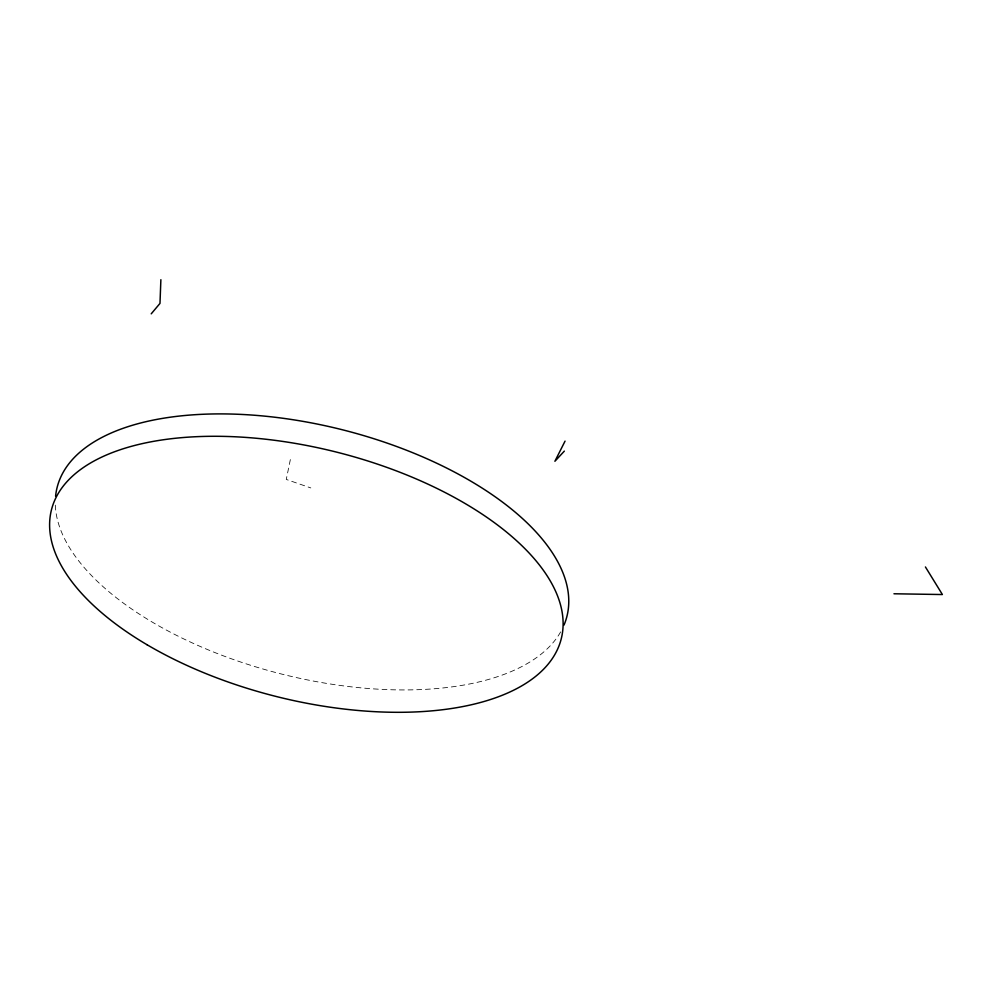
<?xml version="1.0" encoding="UTF-8"?>
<svg xmlns="http://www.w3.org/2000/svg" width="992" height="992" viewBox="0 0 992 992"><rect width="100%" height="100%" fill="white"/><g stroke="black" fill="none" stroke-linecap="round" stroke-linejoin="round"><path stroke-width="0.74" stroke-dasharray="4.96 3.72" d="M290.358 459.581L286.266 479.434L310.806 487.928M560.629 631.916A262.93 125.86 14.2 0 1 281.939 674.138A262.93 125.86 14.2 0 1 55.304 504.854"/><path stroke-width="1.49" d="M160.878 279.694L159.985 303.403L151.218 313.832M565.056 441.118L554.9 461.268L564.349 451.112M893.953 593.774L942.4 594.543L925.424 566.953M55.589 496.149A262.93 125.86 14.2 0 1 343.182 429.97A262.93 125.86 14.2 0 1 564.002 625.084M147.101 644.775A262.93 125.86 14.2 0 0 560.406 641.812A262.93 125.86 14.2 0 0 211.556 436.294A262.93 125.86 14.2 0 0 147.101 644.775"/></g></svg>
